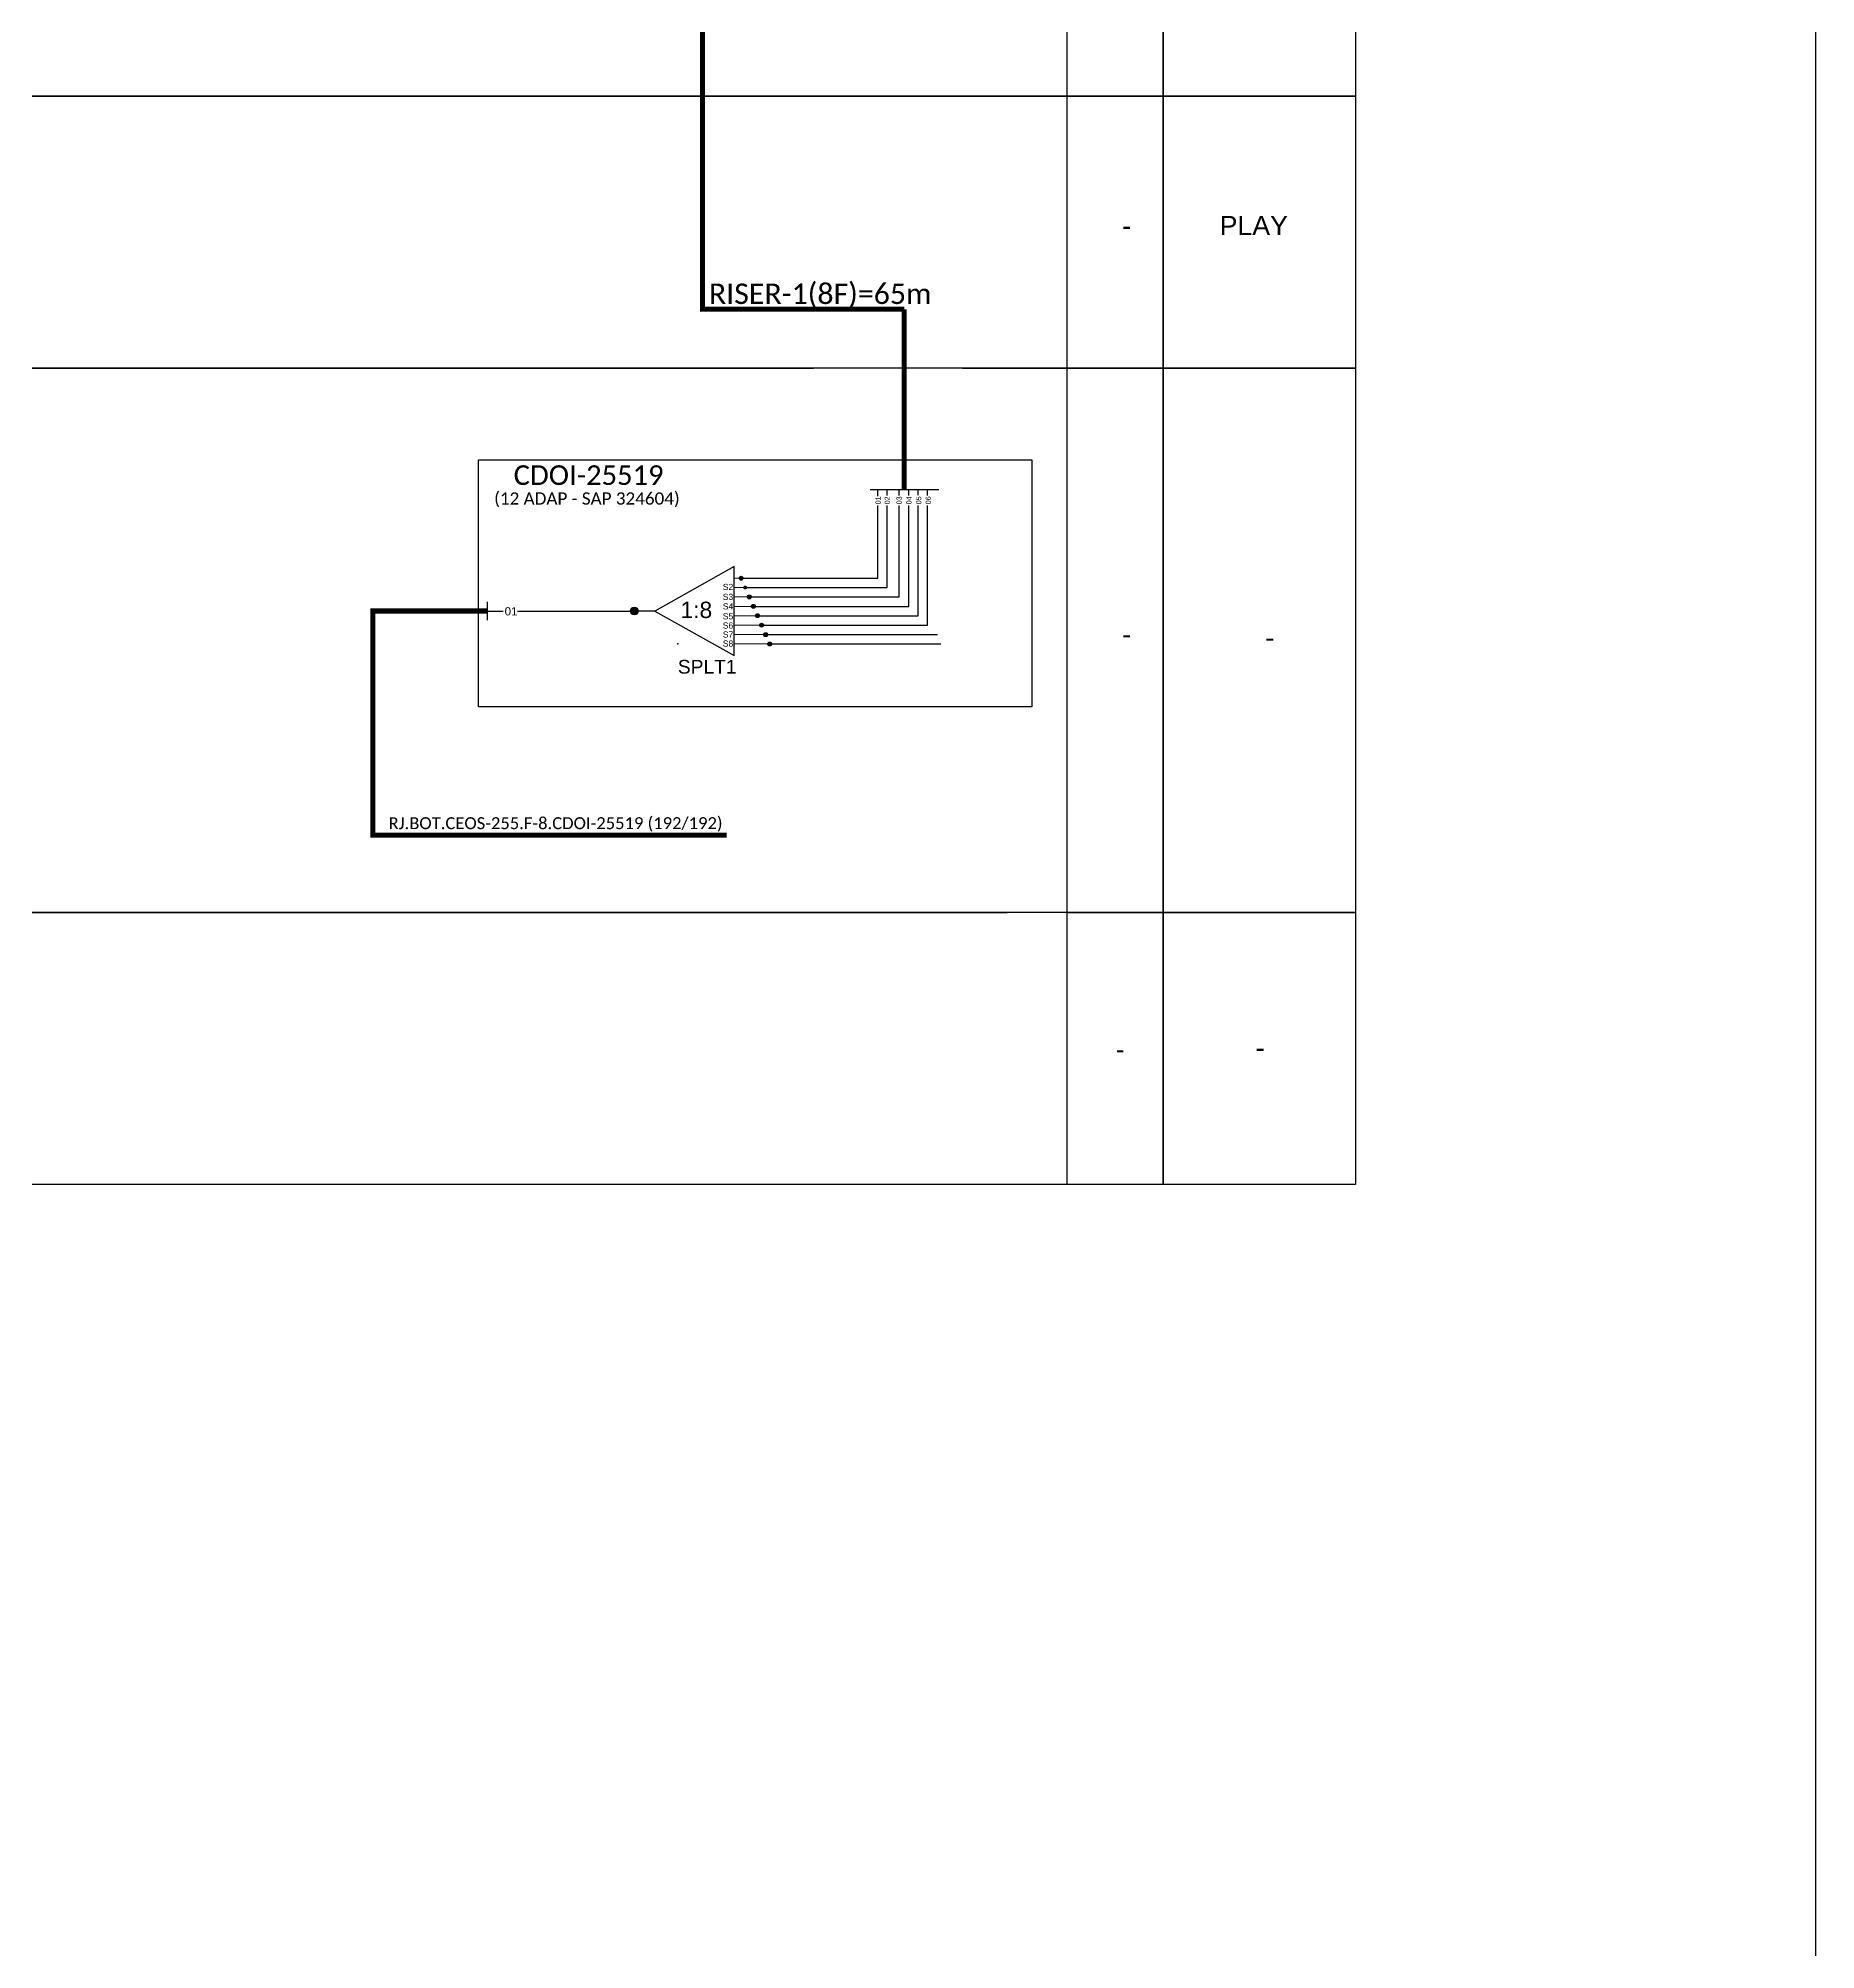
# Model space of a CAD drawing. Header units: metres. Extents: x 1 to 842, y 0 to 594.
# Drawn here: x 720 to 841.8, y 219.1 to 350.1 of the extents above; entities that cross this region are included whole.
import ezdxf
from ezdxf.enums import TextEntityAlignment as Align

# ---------------------------------------------------------------- set-up
doc = ezdxf.new("R2010")
doc.units = ezdxf.units.M
doc.styles.add('ARIAL', font='arial.ttf')
doc.styles.get("Standard").update_dxf_attribs({"font": 'arial.ttf'})
doc.styles.add('WMF-Calibri0', font='CALIBRI.TTF')
doc.linetypes.add('RESERVA', pattern='A,0.5,-0.15,["RESERVA",Standard,S=0.18,R=0,X=0,Y=-0.1],-1.3', length=1.95)

# ---------------------------------------------------------------- blocks, each defined once
blk = doc.blocks.new('SPLITTER_')
blk.add_point((0, 0))
at = {"style": 'ARIAL', "flags": 4}
blk.add_attdef('SPLT', (0, -3.26), '', height=1.5, dxfattribs=at)

msp = doc.modelspace()

# ---------------------------------------------------------------- hatches: boundary and pattern name
h = msp.add_hatch(color=3)
h.dxf.hatch_style = 1
h.paths.add_polyline_path([(768.28, 313.14, 1), (768.01, 313.14, 1)])
h = msp.add_hatch(color=3)
h.dxf.hatch_style = 1
h.paths.add_polyline_path([(768.56, 312.5, 1), (768.29, 312.5, 1)])
h = msp.add_hatch(color=3)
h.dxf.hatch_style = 1
h.paths.add_polyline_path([(768.84, 311.86, 1), (768.57, 311.86, 1)])
h = msp.add_hatch(color=3)
h.dxf.hatch_style = 1
edge = h.paths.add_edge_path()
edge.add_arc((760.83, 310.89), 0.271, 0, 360)
h = msp.add_hatch(color=3)
h.dxf.hatch_style = 1
h.paths.add_polyline_path([(769.12, 311.21, 1), (768.85, 311.21, 1)])
h = msp.add_hatch(color=3)
h.dxf.hatch_style = 1
h.paths.add_polyline_path([(769.4, 310.57, 1), (769.13, 310.57, 1)])
h = msp.add_hatch(color=3)
h.dxf.hatch_style = 1
h.paths.add_polyline_path([(769.68, 309.92, 1), (769.41, 309.92, 1)])
h = msp.add_hatch(color=3)
h.dxf.hatch_style = 1
h.paths.add_polyline_path([(769.96, 309.27, 1), (769.69, 309.27, 1)])
h = msp.add_hatch(color=3)
h.dxf.hatch_style = 1
h.paths.add_polyline_path([(770.24, 308.63, 1), (769.97, 308.63, 1)])

# ---------------------------------------------------------------- linework, layer by layer
at = {"color": 7}
msp.add_lwpolyline([(0.79, 0.21), (841.79, 0.21), (841.79, 594.21), (0.79, 594.21)], close=True, dxfattribs=at)
at = {"color": 5, "const_width": 0.346}
for points in [[(765.51, 536.34), (765.51, 331.57), (779.33, 331.57)], [(779.33, 319.22), (779.33, 331.57)]]:
    msp.add_lwpolyline(points, dxfattribs=at)
for points in [[(790.48, 346.17), (614.47, 346.17), (614.47, 364.82), (790.48, 364.82)], [(790.48, 327.53), (614.47, 327.53), (614.47, 346.17), (790.48, 346.17)], [(790.48, 290.23), (614.47, 290.23), (614.47, 327.53), (773.11, 327.53)], [(783.32, 327.53), (790.48, 327.53)], [(790.48, 271.59), (614.47, 271.59), (614.47, 290.23), (786.38, 290.23)]]:
    msp.add_lwpolyline(points)
for points in [[(790.48, 364.82), (797.08, 364.82), (797.08, 346.17), (790.48, 346.17)], [(797.08, 364.82), (810.26, 364.82), (810.26, 346.17), (797.08, 346.17)], [(790.48, 346.17), (797.08, 346.17), (797.08, 327.53), (790.48, 327.53)], [(797.08, 346.17), (810.26, 346.17), (810.26, 327.53), (797.08, 327.53)], [(790.48, 327.53), (797.08, 327.53), (797.08, 290.23), (790.48, 290.23)], [(797.08, 327.53), (810.26, 327.53), (810.26, 290.23), (797.08, 290.23)], [(790.48, 290.23), (797.08, 290.23), (797.08, 271.59), (790.48, 271.59)], [(797.08, 290.23), (810.26, 290.23), (810.26, 271.59), (797.08, 271.59)]]:
    msp.add_lwpolyline(points, close=True)
at = {"color": 1}
msp.add_lwpolyline([(750.15, 321.24), (788.08, 321.24), (788.08, 304.33), (750.15, 304.33)], close=True, dxfattribs=at)
at = {"color": 5}
for points in [[(776.98, 319.22), (781.69, 319.22)], [(777.51, 318.75), (777.51, 319.22)], [(778.16, 318.81), (778.16, 319.22)], [(778.98, 318.81), (778.98, 319.22)], [(779.65, 318.81), (779.65, 319.22)], [(780.29, 318.82), (780.29, 319.22)], [(780.92, 318.81), (780.92, 319.22)], [(768.15, 313.14), (777.51, 313.14), (777.51, 318.13)], [(768.29, 312.5), (778.16, 312.5), (778.16, 318.13)], [(768.71, 311.86), (778.98, 311.86), (778.98, 318.13)], [(768.99, 311.21), (779.65, 311.21), (779.65, 318.13)], [(769.27, 310.57), (780.29, 310.57), (780.29, 318.13)], [(769.52, 309.91), (780.92, 309.91), (780.92, 318.13)]]:
    msp.add_lwpolyline(points, dxfattribs=at)
at = {"color": 1}
for points in [[(767.66, 313.94), (762.24, 310.89), (767.66, 307.84), (767.66, 313.94)], [(750.74, 311.51), (750.74, 310.26)], [(762.24, 310.89), (760.83, 310.89)]]:
    msp.add_lwpolyline(points, dxfattribs=at)
at = {"color": 7, "lineweight": 0}
for points in [[(768.15, 313.14), (767.66, 313.14)], [(767.66, 312.5), (768.43, 312.5)], [(767.66, 311.86), (768.71, 311.86)], [(767.66, 311.21), (768.99, 311.21)], [(767.66, 310.57), (769.27, 310.57)], [(767.66, 309.92), (769.41, 309.92)], [(767.66, 309.27), (769.83, 309.27)], [(767.66, 308.63), (770.11, 308.63)]]:
    msp.add_lwpolyline(points, dxfattribs=at)
at = {"color": 1, "const_width": 0.346}
msp.add_lwpolyline([(750.74, 310.89), (742.9, 310.89), (742.9, 295.53), (767.16, 295.53)], dxfattribs=at)
at = {"color": 3}
for points in [[(750.74, 310.89), (751.84, 310.89)], [(752.82, 310.89), (760.83, 310.89)]]:
    msp.add_lwpolyline(points, dxfattribs=at)
at = {"color": 251, "linetype": 'RESERVA', "ltscale": 2}
for points in [[(769.83, 309.27), (781.6, 309.27)], [(770.11, 308.63), (781.83, 308.63)]]:
    msp.add_lwpolyline(points, dxfattribs=at)
at = {"color": 3}
for centre, radius in [((768.15, 313.14), 0.135), ((768.71, 311.86), 0.135), ((760.83, 310.89), 0.271), ((768.99, 311.21), 0.135), ((769.27, 310.57), 0.135), ((769.55, 309.92), 0.135), ((769.83, 309.27), 0.135), ((770.11, 308.63), 0.135)]:
    msp.add_circle(centre, radius, dxfattribs=at)

# ---------------------------------------------------------------- block references
ref = msp.add_blockref('SPLITTER_', (763.81, 308.65), dxfattribs=dict(xscale=0.628992000000143, yscale=0.628992000000143, zscale=0.628992000000143))
ref.add_attrib('SPLT', 'SPLT1', (763.81, 306.6), dxfattribs={"height": 0.943, "style": 'ARIAL'})

# ---------------------------------------------------------------- texts
at = {"color": 5, "style": 'WMF-Calibri0'}
msp.add_text('RISER-1(8F)=65m', height=1.4018, dxfattribs=at).set_placement((765.94, 331.93))
at = {"color": 1}
for s, height, style, p in [('CDOI-25519', 1.344, 'WMF-Calibri0', (752.56, 319.53)), ('S2', 0.42, 'ARIAL', (766.89, 312.33)), ('S3', 0.42, 'ARIAL', (766.89, 311.65)), ('1:8', 1.12, 'ARIAL', (763.99, 310.41)), ('S4', 0.42, 'ARIAL', (766.89, 311)), ('S5', 0.42, 'ARIAL', (766.89, 310.32)), ('S6', 0.42, 'ARIAL', (766.89, 309.69)), ('S7', 0.42, 'ARIAL', (766.89, 309.07)), ('S8', 0.42, 'ARIAL', (766.89, 308.45))]:
    msp.add_text(s, height=height, dxfattribs=dict(at, style=style)).set_placement(p)
at = {"color": 1, "style": 'WMF-Calibri0'}
msp.add_text('(12 ADAP - SAP 324604)', height=0.84, dxfattribs=at).set_placement((757.58, 318.18), align=Align.CENTER)
at = {"style": 'ARIAL'}
for s, p in [('01', (777.53, 318.47)), ('02', (778.16, 318.47)), ('03', (778.97, 318.47)), ('04', (779.65, 318.47)), ('05', (780.32, 318.47)), ('06', (780.97, 318.47))]:
    msp.add_text(s, height=0.354, rotation=90, dxfattribs=at).set_placement(p, align=Align.MIDDLE_CENTER)
msp.add_text('01', height=0.562, dxfattribs=at).set_placement((752.38, 310.87), align=Align.MIDDLE_CENTER)
at = {"style": 'WMF-Calibri0'}
for p in [(804.06, 308.35), (803.4, 280.24)]:
    msp.add_text('-', height=1.32, dxfattribs=at).set_placement(p)
at = {"color": 1, "style": 'WMF-Calibri0'}
msp.add_text('RJ.BOT.CEOS-255.F-8.CDOI-25519 (192/192)', height=0.8173, dxfattribs=at).set_placement((755.43, 296.35, 1.7), align=Align.MIDDLE_CENTER)
at = {"style": 'ARIAL', "flags": 12}
for tag, text, p in [('-', 'XX', (794.57, 337.3)), ('PLAY', 'PL', (803.28, 337.31)), ('-', 'XX', (794.57, 309.31)), ('-', 'XX', (794.12, 280.87))]:
    msp.add_attdef(tag, text=text, height=1.31, dxfattribs=at).set_placement(p, align=Align.MIDDLE_CENTER)

doc.saveas('drawing.dxf')
